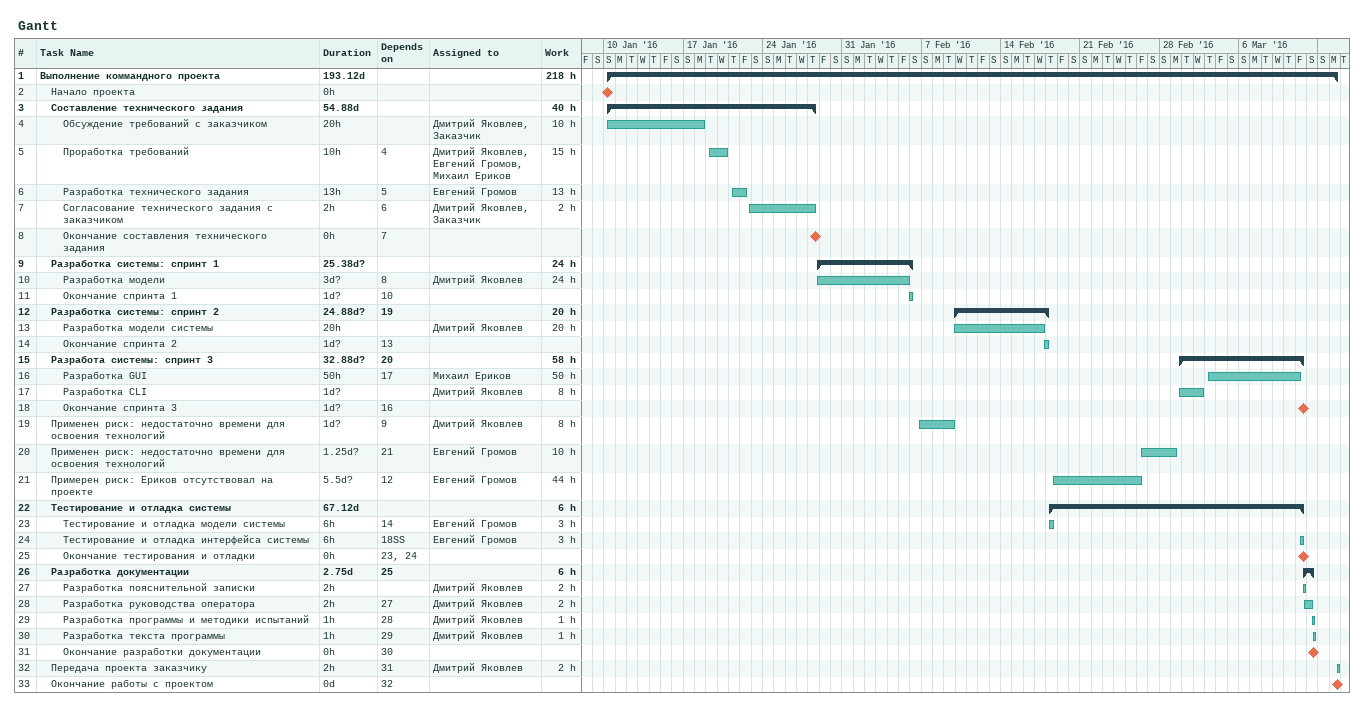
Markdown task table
Gantt

| ID | Level | Task | Duration | Start | Finish | Predecessors | Resources | Work (h) |
|---|---|---|---|---|---|---|---|---|
| 1 | 1 | **Выполнение коммандного проекта** | 193.12d | 2016-01-10 | 2016-03-14 |  |  | 218 |
| 2 | 2 | Начало проекта | 0h | 2016-01-10 | 2016-01-10 |  |  |  |
| 3 | 2 | **Составление технического задания** | 54.88d | 2016-01-10 | 2016-01-28 |  |  | 40 |
| 4 | 3 | Обсуждение требований с заказчиком | 20h | 2016-01-10 | 2016-01-18 |  | Дмитрий Яковлев, Заказчик | 10 |
| 5 | 3 | Проработка требований | 10h | 2016-01-19 | 2016-01-20 | 4 | Дмитрий Яковлев, Евгений Громов, Михаил Ериков | 15 |
| 6 | 3 | Разработка технического задания | 13h | 2016-01-21 | 2016-01-22 | 5 | Евгений Громов | 13 |
| 7 | 3 | Согласование технического задания с заказчиком | 2h | 2016-01-22 | 2016-01-28 | 6 | Дмитрий Яковлев, Заказчик | 2 |
| 8 | 3 | Окончание составления технического задания | 0h | 2016-01-28 | 2016-01-28 | 7 |  |  |
| 9 | 2 | **Разработка системы: спринт 1** | 25.38d? | 2016-01-28 | 2016-02-06 |  |  | 24 |
| 10 | 3 | Разработка модели | 3d? | 2016-01-28 | 2016-02-05 | 8 | Дмитрий Яковлев | 24 |
| 11 | 3 | Окончание спринта 1 | 1d? | 2016-02-05 | 2016-02-06 | 10 |  |  |
| 12 | 2 | **Разработка системы: спринт 2** | 24.88d? | 2016-02-09 | 2016-02-18 | 19 |  | 20 |
| 13 | 3 | Разработка модели системы | 20h | 2016-02-09 | 2016-02-17 |  | Дмитрий Яковлев | 20 |
| 14 | 3 | Окончание спринта 2 | 1d? | 2016-02-17 | 2016-02-18 | 13 |  |  |
| 15 | 2 | **Разработа системы: спринт 3** | 32.88d? | 2016-02-29 | 2016-03-11 | 20 |  | 58 |
| 16 | 3 | Разработка GUI | 50h | 2016-03-03 | 2016-03-11 | 17 | Михаил Ериков | 50 |
| 17 | 3 | Разработка CLI | 1d? | 2016-02-29 | 2016-03-02 |  | Дмитрий Яковлев | 8 |
| 18 | 3 | Окончание спринта 3 | 1d? | 2016-03-11 | 2016-03-11 | 16 |  |  |
| 19 | 2 | Применен риск: недостаточно времени для освоения технологий | 1d? | 2016-02-06 | 2016-02-09 | 9 | Дмитрий Яковлев | 8 |
| 20 | 2 | Применен риск: недостаточно времени для освоения технологий | 1.25d? | 2016-02-26 | 2016-02-29 | 21 | Евгений Громов | 10 |
| 21 | 2 | Примерен риск: Ериков отсутствовал на проекте | 5.5d? | 2016-02-18 | 2016-02-26 | 12 | Евгений Громов | 44 |
| 22 | 2 | **Тестирование и отладка системы** | 67.12d | 2016-02-18 | 2016-03-11 |  |  | 6 |
| 23 | 3 | Тестирование и отладка модели системы | 6h | 2016-02-18 | 2016-02-18 | 14 | Евгений Громов | 3 |
| 24 | 3 | Тестирование и отладка интерфейса системы | 6h | 2016-03-11 | 2016-03-11 | 18SS | Евгений Громов | 3 |
| 25 | 3 | Окончание тестирования и отладки | 0h | 2016-03-11 | 2016-03-11 | 23, 24 |  |  |
| 26 | 2 | **Разработка документации** | 2.75d | 2016-03-11 | 2016-03-12 | 25 |  | 6 |
| 27 | 3 | Разработка пояснительной записки | 2h | 2016-03-11 | 2016-03-11 |  | Дмитрий Яковлев | 2 |
| 28 | 3 | Разработка руководства оператора | 2h | 2016-03-11 | 2016-03-12 | 27 | Дмитрий Яковлев | 2 |
| 29 | 3 | Разработка программы и методики испытаний | 1h | 2016-03-12 | 2016-03-12 | 28 | Дмитрий Яковлев | 1 |
| 30 | 3 | Разработка текста программы | 1h | 2016-03-12 | 2016-03-12 | 29 | Дмитрий Яковлев | 1 |
| 31 | 3 | Окончание разработки документации | 0h | 2016-03-12 | 2016-03-12 | 30 |  |  |
| 32 | 2 | Передача проекта заказчику | 2h | 2016-03-14 | 2016-03-14 | 31 | Дмитрий Яковлев | 2 |
| 33 | 2 | Окончание работы с проектом | 0d | 2016-03-14 | 2016-03-14 | 32 |  |  |
